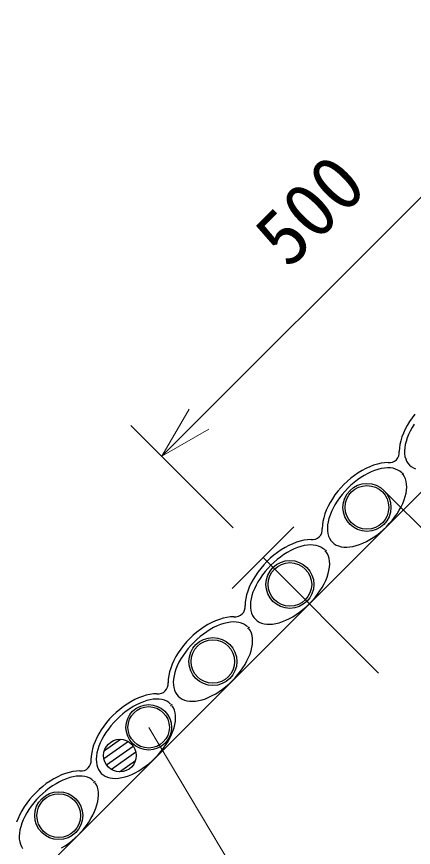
# Model space of a CAD drawing. Units: millimetres, scale not verified. Extents: x 200 to 8200, y 200 to 5825.
# Drawn here: x 1757 to 2121, y 2668 to 3430 of the extents above; entities that cross this region are included whole.
import ezdxf
from ezdxf.enums import TextEntityAlignment as Align

# ---------------------------------------------------------------- set-up
doc = ezdxf.new("R2010")
doc.units = ezdxf.units.MM
doc.header["$LTSCALE"] = 20
for name, color, linetype, lineweight in [('C-STR', 7, 'Continuous', 25), ('C-STR-DIM', 1, 'Continuous', 13), ('C-STR-HTXT', 1, 'Continuous', 13)]:
    doc.layers.add(name, color=color, linetype=linetype, lineweight=lineweight)
doc.styles.add('ＭＳ ゴシック', font='')
doc.styles.get('ＭＳ ゴシック').set_extended_font_data('MS Gothic')

msp = doc.modelspace()

# ---------------------------------------------------------------- linework, layer by layer
at = {"layer": 'C-STR'}
for p, q in [((1357.88, 2223.75), (2965.83, 3831.7)), ((2111.96, 3011.74), (2110.54, 3010.08)), ((2011.57, 2962.22), (1955, 2905.66)), ((2041.25, 2941.03), (2039.83, 2939.37)), ((1983.28, 2933.94), (2089.35, 2827.87)), ((1970.54, 2870.32), (1969.12, 2868.66)), ((1899.83, 2799.6), (1898.41, 2797.94)), ((1837.63, 2756.99), (1852.38, 2767.31)), ((1859.71, 2765.12), (1837.19, 2749.35)), ((1839.6, 2743.71), (1864.18, 2760.92)), ((1866.59, 2755.29), (1844.07, 2739.52)), ((1851.4, 2737.33), (1866.14, 2747.65)), ((1829.12, 2728.89), (1827.7, 2727.23))]:
    msp.add_line(p, q, dxfattribs=at)
for points in [[(2122.52, 3065.49), (2119.95, 3062.15), (2117.6, 3058.73), (2115.48, 3055.24), (2113.6, 3051.72), (2111.99, 3048.19), (2110.65, 3044.68), (2109.6, 3041.22), (2108.84, 3037.82), (2108.38, 3034.52), (2108.21, 3031.33)], [(2121.96, 3056.34), (2119.98, 3053.19), (2118.23, 3050.01), (2116.72, 3046.84), (2115.45, 3043.7), (2114.45, 3040.62), (2113.71, 3037.61), (2113.24, 3034.69), (2113.05, 3031.9), (2113.13, 3029.25), (2113.49, 3026.77), (2114.13, 3024.46), (2115.03, 3022.36), (2116.2, 3020.47), (2117.62, 3018.81), (2119.28, 3017.39), (2121.17, 3016.22), (2123.27, 3015.32)], [(2098.02, 3021.14), (2094.83, 3020.98), (2091.53, 3020.51), (2088.13, 3019.75), (2084.67, 3018.7), (2081.16, 3017.36), (2077.63, 3015.75), (2074.11, 3013.88), (2070.63, 3011.75), (2067.2, 3009.4), (2063.86, 3006.83), (2060.63, 3004.06), (2057.53, 3001.11), (2054.58, 2998.01), (2051.81, 2994.78), (2049.24, 2991.44), (2046.89, 2988.01), (2044.77, 2984.53), (2042.89, 2981.01), (2041.28, 2977.48), (2039.94, 2973.97), (2038.89, 2970.51), (2038.13, 2967.11), (2037.67, 2963.81), (2037.5, 2960.62)], [(2110.54, 3011.74), (2108.88, 3013.16), (2106.99, 3014.32), (2104.89, 3015.22), (2102.58, 3015.86), (2100.1, 3016.22), (2097.45, 3016.3), (2094.66, 3016.11), (2091.75, 3015.65), (2088.74, 3014.91), (2085.65, 3013.9), (2082.51, 3012.64), (2079.34, 3011.12), (2076.17, 3009.37), (2073.01, 3007.4), (2069.9, 3005.21), (2066.86, 3002.84), (2063.9, 3000.29), (2061.06, 2997.58), (2058.36, 2994.74), (2055.81, 2991.79), (2053.43, 2988.74), (2051.24, 2985.63), (2049.27, 2982.48), (2047.52, 2979.3), (2046.01, 2976.13), (2044.74, 2972.99), (2043.74, 2969.91), (2043, 2966.89), (2042.53, 2963.98), (2042.34, 2961.19), (2042.42, 2958.54), (2042.78, 2956.06), (2043.42, 2953.75), (2044.32, 2951.65), (2045.49, 2949.76), (2046.9, 2948.1), (2048.57, 2946.68), (2050.46, 2945.51), (2052.56, 2944.61), (2054.86, 2943.98), (2057.35, 2943.61), (2060, 2943.53), (2062.79, 2943.72), (2065.7, 2944.19), (2068.71, 2944.93), (2071.8, 2945.93), (2074.94, 2947.2), (2078.11, 2948.71), (2081.28, 2950.46), (2084.44, 2952.44), (2087.55, 2954.62), (2090.59, 2957), (2093.55, 2959.55), (2096.39, 2962.25), (2099.09, 2965.1), (2101.64, 2968.05), (2104.02, 2971.09), (2106.2, 2974.2), (2108.18, 2977.36), (2109.93, 2980.53), (2111.44, 2983.7), (2112.71, 2986.84), (2113.71, 2989.93), (2114.45, 2992.94), (2114.92, 2995.85), (2115.11, 2998.64), (2115.03, 3001.29), (2114.67, 3003.78), (2114.03, 3006.08), (2113.13, 3008.19), (2111.96, 3010.08)], [(2027.31, 2950.43), (2024.12, 2950.27), (2020.82, 2949.8), (2017.42, 2949.04), (2013.96, 2947.99), (2010.45, 2946.65), (2006.92, 2945.04), (2003.4, 2943.17), (1999.92, 2941.04), (1996.49, 2938.69), (1993.15, 2936.12), (1989.92, 2933.35), (1986.82, 2930.4), (1983.87, 2927.3), (1981.1, 2924.07), (1978.53, 2920.73), (1976.18, 2917.3), (1974.05, 2913.82), (1972.18, 2910.3), (1970.57, 2906.77), (1969.23, 2903.26), (1968.18, 2899.8), (1967.42, 2896.4), (1966.95, 2893.1), (1966.79, 2889.91)], [(2039.83, 2941.03), (2038.17, 2942.44), (2036.28, 2943.61), (2034.18, 2944.51), (2031.87, 2945.15), (2029.39, 2945.51), (2026.74, 2945.59), (2023.95, 2945.4), (2021.04, 2944.93), (2018.03, 2944.2), (2014.94, 2943.19), (2011.8, 2941.93), (2008.63, 2940.41), (2005.45, 2938.66), (2002.3, 2936.69), (1999.19, 2934.5), (1996.15, 2932.13), (1993.19, 2929.57), (1990.35, 2926.87), (1987.65, 2924.03), (1985.09, 2921.07), (1982.72, 2918.03), (1980.53, 2914.92), (1978.56, 2911.77), (1976.81, 2908.59), (1975.3, 2905.42), (1974.03, 2902.28), (1973.03, 2899.2), (1972.29, 2896.18), (1971.82, 2893.27), (1971.63, 2890.48), (1971.71, 2887.83), (1972.07, 2885.35), (1972.71, 2883.04), (1973.61, 2880.94), (1974.78, 2879.05), (1976.19, 2877.39), (1977.85, 2875.97), (1979.74, 2874.8), (1981.85, 2873.9), (1984.15, 2873.26), (1986.64, 2872.9), (1989.29, 2872.82), (1992.08, 2873.01), (1994.99, 2873.48), (1998, 2874.22), (2001.09, 2875.22), (2004.23, 2876.49), (2007.4, 2878), (2010.57, 2879.75), (2013.73, 2881.73), (2016.84, 2883.91), (2019.88, 2886.29), (2022.84, 2888.84), (2025.68, 2891.54), (2028.38, 2894.38), (2030.93, 2897.34), (2033.31, 2900.38), (2035.49, 2903.49), (2037.47, 2906.65), (2039.22, 2909.82), (2040.73, 2912.99), (2042, 2916.13), (2043, 2919.22), (2043.74, 2922.23), (2044.21, 2925.14), (2044.4, 2927.93), (2044.32, 2930.58), (2043.96, 2933.07), (2043.32, 2935.37), (2042.42, 2937.48), (2041.25, 2939.37)], [(1956.6, 2879.72), (1953.41, 2879.56), (1950.11, 2879.09), (1946.71, 2878.33), (1943.25, 2877.28), (1939.74, 2875.94), (1936.21, 2874.33), (1932.69, 2872.46), (1929.21, 2870.33), (1925.78, 2867.98), (1922.44, 2865.41), (1919.21, 2862.64), (1916.11, 2859.69), (1913.16, 2856.59), (1910.39, 2853.36), (1907.82, 2850.02), (1905.47, 2846.59), (1903.34, 2843.11), (1901.47, 2839.59), (1899.86, 2836.06), (1898.52, 2832.55), (1897.47, 2829.09), (1896.71, 2825.69), (1896.24, 2822.39), (1896.08, 2819.2)], [(1969.12, 2870.32), (1967.46, 2871.73), (1965.57, 2872.9), (1963.47, 2873.8), (1961.16, 2874.44), (1958.68, 2874.8), (1956.03, 2874.88), (1953.24, 2874.69), (1950.33, 2874.22), (1947.31, 2873.48), (1944.23, 2872.48), (1941.09, 2871.21), (1937.92, 2869.7), (1934.74, 2867.95), (1931.59, 2865.98), (1928.48, 2863.79), (1925.44, 2861.41), (1922.48, 2858.86), (1919.64, 2856.16), (1916.94, 2853.32), (1914.38, 2850.36), (1912.01, 2847.32), (1909.82, 2844.21), (1907.85, 2841.06), (1906.1, 2837.88), (1904.58, 2834.71), (1903.32, 2831.57), (1902.31, 2828.48), (1901.58, 2825.47), (1901.11, 2822.56), (1900.92, 2819.77), (1901, 2817.12), (1901.36, 2814.64), (1902, 2812.33), (1902.9, 2810.23), (1904.07, 2808.34), (1905.48, 2806.68), (1907.14, 2805.26), (1909.03, 2804.09), (1911.14, 2803.19), (1913.44, 2802.55), (1915.93, 2802.19), (1918.58, 2802.11), (1921.37, 2802.3), (1924.28, 2802.77), (1927.29, 2803.51), (1930.38, 2804.51), (1933.52, 2805.78), (1936.69, 2807.29), (1939.86, 2809.04), (1943.02, 2811.02), (1946.13, 2813.2), (1949.17, 2815.58), (1952.12, 2818.13), (1954.97, 2820.83), (1957.67, 2823.67), (1960.22, 2826.63), (1962.6, 2829.67), (1964.78, 2832.78), (1966.76, 2835.94), (1968.51, 2839.11), (1970.02, 2842.28), (1971.29, 2845.42), (1972.29, 2848.51), (1973.03, 2851.52), (1973.5, 2854.43), (1973.69, 2857.22), (1973.61, 2859.87), (1973.24, 2862.36), (1972.61, 2864.66), (1971.71, 2866.77), (1970.54, 2868.66)], [(1885.89, 2809.01), (1882.7, 2808.84), (1879.4, 2808.38), (1876, 2807.62), (1872.54, 2806.57), (1869.03, 2805.23), (1865.5, 2803.62), (1861.98, 2801.74), (1858.5, 2799.62), (1855.07, 2797.27), (1851.73, 2794.7), (1848.5, 2791.93), (1845.4, 2788.98), (1842.45, 2785.88), (1839.68, 2782.65), (1837.11, 2779.31), (1834.76, 2775.88), (1832.63, 2772.4), (1830.76, 2768.88), (1829.15, 2765.35), (1827.81, 2761.84), (1826.76, 2758.38), (1826, 2754.98), (1825.53, 2751.68), (1825.37, 2748.49)], [(1898.41, 2799.6), (1896.75, 2801.02), (1894.86, 2802.19), (1892.76, 2803.09), (1890.45, 2803.73), (1887.97, 2804.09), (1885.32, 2804.17), (1882.53, 2803.98), (1879.62, 2803.51), (1876.6, 2802.77), (1873.52, 2801.77), (1870.38, 2800.5), (1867.21, 2798.99), (1864.03, 2797.24), (1860.88, 2795.26), (1857.77, 2793.08), (1854.72, 2790.7), (1851.77, 2788.15), (1848.93, 2785.45), (1846.22, 2782.61), (1843.67, 2779.65), (1841.3, 2776.61), (1839.11, 2773.5), (1837.14, 2770.34), (1835.39, 2767.17), (1833.87, 2764), (1832.61, 2760.86), (1831.6, 2757.77), (1830.86, 2754.76), (1830.4, 2751.85), (1830.2, 2749.06), (1830.29, 2746.41), (1830.65, 2743.92), (1831.29, 2741.62), (1832.19, 2739.52), (1833.35, 2737.63), (1834.77, 2735.97), (1836.43, 2734.55), (1838.32, 2733.38), (1840.43, 2732.48), (1842.73, 2731.84), (1845.22, 2731.48), (1847.87, 2731.4), (1850.66, 2731.59), (1853.57, 2732.06), (1856.58, 2732.8), (1859.67, 2733.8), (1862.81, 2735.07), (1865.98, 2736.58), (1869.15, 2738.33), (1872.31, 2740.31), (1875.42, 2742.49), (1878.46, 2744.87), (1881.41, 2747.42), (1884.25, 2750.12), (1886.96, 2752.96), (1889.51, 2755.92), (1891.89, 2758.96), (1894.07, 2762.07), (1896.05, 2765.23), (1897.8, 2768.4), (1899.31, 2771.57), (1900.58, 2774.71), (1901.58, 2777.8), (1902.32, 2780.81), (1902.79, 2783.72), (1902.98, 2786.51), (1902.9, 2789.16), (1902.53, 2791.65), (1901.9, 2793.95), (1901, 2796.05), (1899.83, 2797.94)], [(1815.18, 2738.3), (1811.99, 2738.13), (1808.69, 2737.67), (1805.29, 2736.91), (1801.83, 2735.86), (1798.32, 2734.52), (1794.79, 2732.91), (1791.27, 2731.03), (1787.78, 2728.91), (1784.36, 2726.56), (1781.02, 2723.99), (1777.78, 2721.22), (1774.68, 2718.27), (1771.74, 2715.17), (1768.97, 2711.94), (1766.4, 2708.6), (1764.04, 2705.17), (1761.92, 2701.69), (1760.05, 2698.17), (1758.44, 2694.64), (1757.1, 2691.13)], [(1827.7, 2728.89), (1826.04, 2730.31), (1824.15, 2731.48), (1822.05, 2732.38), (1819.74, 2733.02), (1817.26, 2733.38), (1814.61, 2733.46), (1811.82, 2733.27), (1808.9, 2732.8), (1805.89, 2732.06), (1802.81, 2731.06), (1799.67, 2729.79), (1796.5, 2728.28), (1793.32, 2726.53), (1790.17, 2724.55), (1787.06, 2722.37), (1784.01, 2719.99), (1781.06, 2717.44), (1778.22, 2714.74), (1775.51, 2711.9), (1772.96, 2708.94), (1770.59, 2705.9), (1768.4, 2702.79), (1766.43, 2699.63), (1764.68, 2696.46), (1763.16, 2693.29), (1761.9, 2690.15), (1760.89, 2687.06), (1760.15, 2684.05), (1759.69, 2681.14), (1759.49, 2678.35), (1759.58, 2675.7), (1759.94, 2673.21), (1760.58, 2670.91), (1761.48, 2668.8), (1762.64, 2666.91)], [(1798.44, 2667.62), (1801.6, 2669.59), (1804.71, 2671.78), (1807.75, 2674.16), (1810.7, 2676.71), (1813.54, 2679.41), (1816.25, 2682.25), (1818.8, 2685.21), (1821.18, 2688.25), (1823.36, 2691.36), (1825.34, 2694.51), (1827.09, 2697.69), (1828.6, 2700.86), (1829.87, 2704), (1830.87, 2707.09), (1831.61, 2710.1), (1832.08, 2713.01), (1832.27, 2715.8), (1832.18, 2718.45), (1831.82, 2720.93), (1831.19, 2723.24), (1830.29, 2725.34), (1829.12, 2727.23)]]:
    msp.add_lwpolyline(points, dxfattribs=at)
for centre, radius in [((2078.61, 2980.03), 22), ((2078.61, 2980.03), 20), ((2007.9, 2909.32), 22), ((2007.9, 2909.32), 20), ((1937.19, 2838.61), 22), ((1937.19, 2838.61), 20), ((1878.31, 2778.22), 20.9), ((1878.31, 2778.22), 19), ((1851.89, 2752.32), 15), ((1795.77, 2697.19), 22), ((1795.77, 2697.19), 20)]:
    msp.add_circle(centre, radius, dxfattribs=at)
for centre in [(2099.12, 3030.23), (2028.41, 2959.52), (1957.7, 2888.81), (1886.99, 2818.1), (1816.28, 2747.39)]:
    msp.add_arc(centre, 9.16, 263.06352, 6.93648, dxfattribs=at)
at = {"layer": 'C-STR-DIM'}
for p, q in [((1890.33, 3026.89), (2243.88, 3380.45)), ((1890.33, 3026.89), (1915.33, 3070.2)), ((1955.83, 2961.39), (1862.01, 3055.21)), ((1890.33, 3026.89), (1933.63, 3051.89)), ((2094.17, 2995.59), (2279.16, 2810.6))]:
    msp.add_line(p, q, dxfattribs=at)
at = {"layer": 'C-STR-HTXT'}
msp.add_line((1878.31, 2778.22), (2027.54, 2528.04), dxfattribs=at)

# ---------------------------------------------------------------- texts
at = {"layer": 'C-STR-DIM', "color": 7, "style": 'ＭＳ ゴシック'}
msp.add_text('500', height=51.32, rotation=45, dxfattribs=at).set_placement((2017.67, 3186.94), align=Align.BOTTOM_LEFT)

doc.saveas('drawing.dxf')
